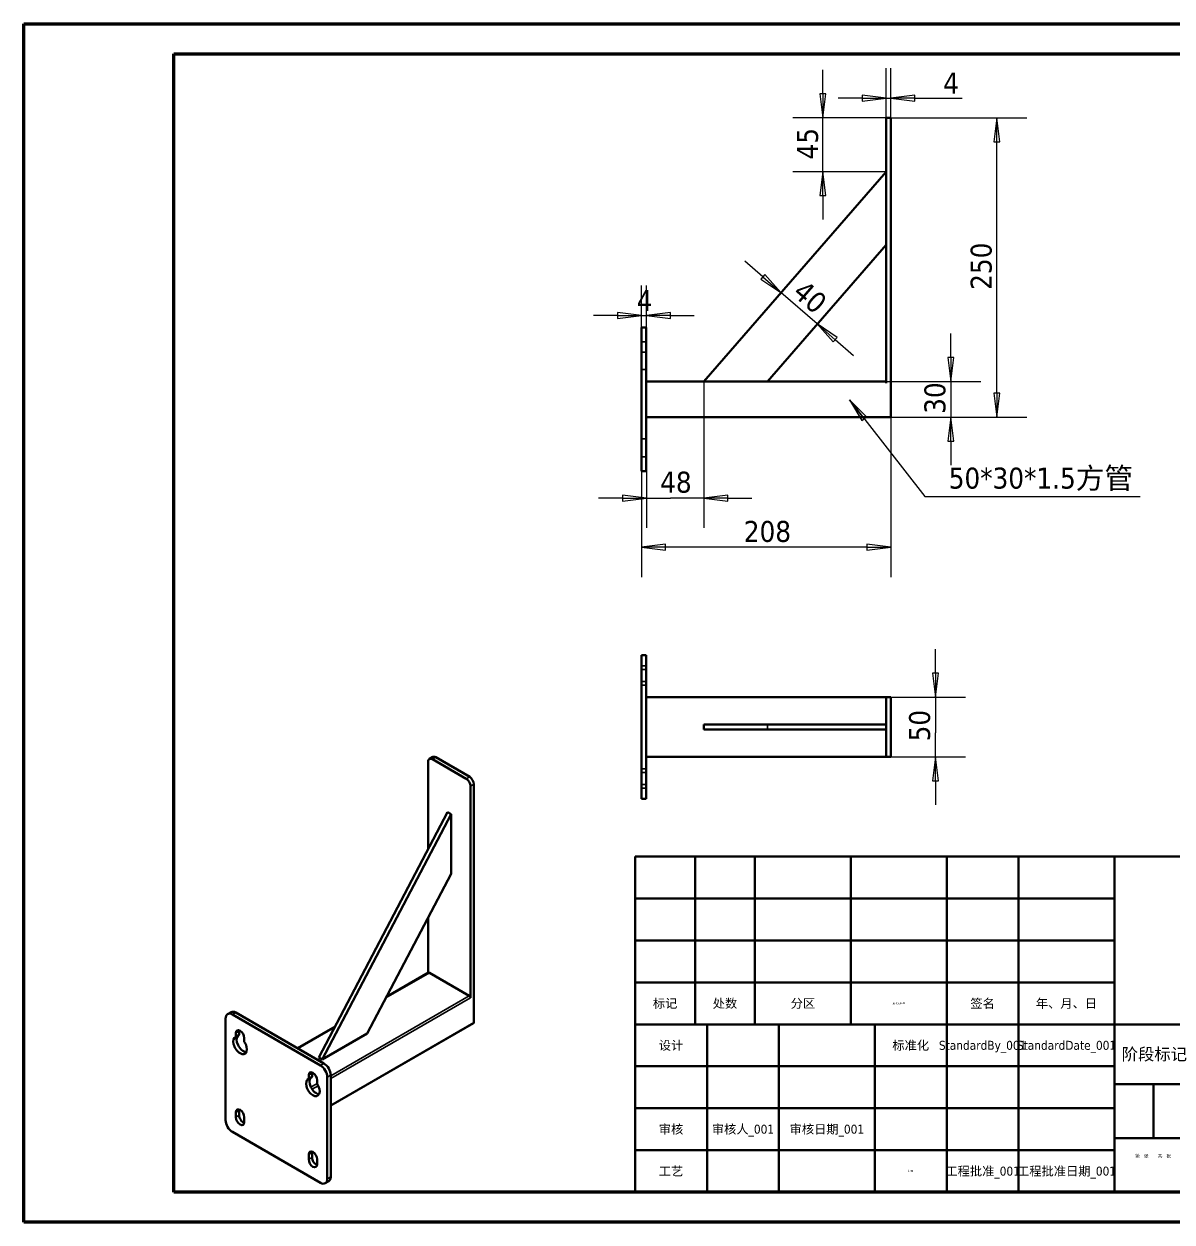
# Model space of a CAD drawing. Header units: millimetres. Extents: x 25 to 5905, y -378 to 2638.
# Drawn here: x 25 to 983, y 25 to 1025 of the extents above; entities that cross this region are included whole.
import ezdxf
from ezdxf.enums import TextEntityAlignment as Align

# ---------------------------------------------------------------- set-up
doc = ezdxf.new("R2010")
doc.units = ezdxf.units.MM
doc.header["$LTSCALE"] = 5
doc.linetypes.add('DASHED', pattern=[0.2067, 0.1654, -0.0413])
for name, color, linetype, lineweight in [('可见 (ISO)', 7, 'Continuous', 50), ('可见窄的 (ISO)', 7, 'Continuous', 35), ('图框 (ISO)', 7, 'Continuous', 70), ('尺寸 (ISO)', 7, 'Continuous', 25), ('标题 (ISO)', 7, 'Continuous', 50), ('符号 (ISO)', 7, 'Continuous', 25), ('隐藏 (ISO)', 7, 'DASHED', 35)]:
    doc.layers.add(name, color=color, linetype=linetype, lineweight=lineweight)
doc.styles.add('文本样式13', font='tahoma.ttf')
doc.styles.add('文本样式14', font='tahoma.ttf')
doc.styles.add('注释文本 (ISO)', font='tahoma.ttf')
doc.dimstyles.new('默认 (GB)', dxfattribs={"dimscale": 5, "dimtxt": 3.5, "dimasz": 4, "dimexe": 5, "dimexo": 0, "dimgap": 0.75, "dimtad": 1, "dimtoh": 1, "dimrnd": 1e-08, "dimdsep": 46, "dimtxsty": '注释文本 (ISO)', "dimblk": 'Filled-1', "dimcen": 0.09, "dimdle": 10, "dimclrd": 256, "dimclre": 256, "dimclrt": 256, "dimaunit": 1, "dimadec": 3, "dimazin": 2, "dimtfac": 1, "dimtmove": 0, "dimatfit": 3, "dimldrblk": 'Filled-1', "dimfxl": 0, "dimtolj": 1, "dimtzin": 0, "dimlwd": -1, "dimlwe": -1, "dimarcsym": 0})
doc.dimstyles.new('默认 - 类型 1 (GB)$7', dxfattribs={"dimscale": 5, "dimtxt": 3.5, "dimasz": 4, "dimexe": 5, "dimexo": 0, "dimgap": 0.75, "dimtad": 1, "dimrnd": 1e-08, "dimdsep": 46, "dimtxsty": '注释文本 (ISO)', "dimblk": 'Filled-1', "dimcen": 0.09, "dimdle": 10, "dimclrd": 256, "dimclre": 256, "dimclrt": 256, "dimaunit": 1, "dimadec": 3, "dimazin": 2, "dimtfac": 1, "dimtmove": 0, "dimatfit": 3, "dimldrblk": 'Filled-1', "dimfxl": 0, "dimtolj": 1, "dimtzin": 0, "dimlwd": -1, "dimlwe": -1, "dimarcsym": 0})

# ---------------------------------------------------------------- blocks, each defined once
blk = doc.blocks.new('图框 1')
at = {"layer": '图框 (ISO)'}
for p, q in [((5, 205), (292, 205)), ((5, 5), (5, 205)), ((292, 205), (292, 5)), ((30, 200), (287, 200)), ((30, 10), (30, 200)), ((287, 200), (287, 10)), ((287, 10), (30, 10)), ((292, 5), (5, 5))]:
    blk.add_line(p, q, dxfattribs=at)
blk = doc.blocks.new('Filled-1')
at = {"color": 0}
for p, q in [((0, 0), (-1, 0.125)), ((-1, 0.125), (-1, -0.125)), ((-1, 0), (0, 0)), ((-1, -0.125), (0, 0))]:
    blk.add_line(p, q, dxfattribs=at)
at = {"color": 0, "flags": 128}
blk.add_lwpolyline([(-1, -0.125), (0, 0), (-1, 0.125), (-1, -0.125)], dxfattribs=at)
at = {"color": 0}
blk.add_solid([(-1, -0.125), (0, 0), (-1, 0.125), (-1, -0.125)], dxfattribs=at)
blk = doc.blocks.new('*D6')
at = {"layer": 'Defpoints', "color": 0}
for p in [(748.4, 963.1), (744.4, 946.7), (748.4, 946.7)]:
    blk.add_point(p, dxfattribs=at)
at = {"layer": '尺寸 (ISO)'}
for p, q in [((744.4, 946.7), (744.4, 988.1)), ((748.4, 946.7), (748.4, 988.1)), ((724.4, 963.1), (704.4, 963.1)), ((744.4, 963.1), (748.4, 963.1)), ((768.4, 963.1), (807.9, 963.1))]:
    blk.add_line(p, q, dxfattribs=at)
at = {"layer": '尺寸 (ISO)', "linetype": 'ByBlock', "xscale": 20, "yscale": 20, "zscale": 20}
blk.add_blockref('Filled-1', (744.4, 963.1), dxfattribs=at)
at = {"layer": '尺寸 (ISO)', "linetype": 'ByBlock', "xscale": 20, "yscale": 20, "zscale": 20, "rotation": 180}
blk.add_blockref('Filled-1', (748.4, 963.1), dxfattribs=at)
at = {"layer": '尺寸 (ISO)', "insert": (792.1, 984.4), "char_height": 17.5, "attachment_point": 1, "style": '注释文本 (ISO)'}
blk.add_mtext('\\A1;4', dxfattribs=at)
blk = doc.blocks.new('*D7')
at = {"layer": 'Defpoints', "color": 0, "transparency": 16777216}
for p in [(544.4, 781.7), (540.4, 771.7), (544.4, 771.7)]:
    blk.add_point(p, dxfattribs=at)
at = {"layer": '尺寸 (ISO)', "transparency": 16777216}
for p, q in [((540.4, 771.7), (540.4, 806.7)), ((544.4, 771.7), (544.4, 806.7)), ((520.4, 781.7), (500.4, 781.7)), ((540.4, 781.7), (544.4, 781.7)), ((564.4, 781.7), (584.4, 781.7))]:
    blk.add_line(p, q, dxfattribs=at)
at = {"layer": '尺寸 (ISO)', "transparency": 16777216, "xscale": 20, "yscale": 20, "zscale": 20}
blk.add_blockref('Filled-1', (540.4, 781.7), dxfattribs=at)
at = {"layer": '尺寸 (ISO)', "transparency": 16777216, "xscale": 20, "yscale": 20, "zscale": 20, "rotation": 180}
blk.add_blockref('Filled-1', (544.4, 781.7), dxfattribs=at)
at = {"layer": '尺寸 (ISO)', "transparency": 16777216, "insert": (536.3, 802.9), "char_height": 17.5, "attachment_point": 1, "style": '注释文本 (ISO)'}
blk.add_mtext('\\A1;4', dxfattribs=at)
blk = doc.blocks.new('*D8')
at = {"layer": 'Defpoints', "color": 0, "transparency": 16777216}
for p in [(744.4, 726.7), (748.4, 696.7), (798.4, 696.7)]:
    blk.add_point(p, dxfattribs=at)
at = {"layer": '尺寸 (ISO)', "transparency": 16777216}
for p, q in [((798.4, 746.7), (798.4, 766.7)), ((744.4, 726.7), (823.4, 726.7)), ((798.4, 726.7), (798.4, 696.7)), ((748.4, 696.7), (823.4, 696.7)), ((798.4, 676.7), (798.4, 656.7))]:
    blk.add_line(p, q, dxfattribs=at)
at = {"layer": '尺寸 (ISO)', "transparency": 16777216, "xscale": 20, "yscale": 20, "zscale": 20}
for p, rotation in [((798.4, 726.7), 270), ((798.4, 696.7), 90)]:
    blk.add_blockref('Filled-1', p, dxfattribs=dict(at, rotation=rotation))
at = {"layer": '尺寸 (ISO)', "transparency": 16777216, "insert": (776.4, 699.6), "char_height": 17.5, "attachment_point": 1, "rotation": 90, "style": '注释文本 (ISO)'}
blk.add_mtext('\\A1;30', dxfattribs=at)
blk = doc.blocks.new('*D9')
at = {"layer": 'Defpoints', "color": 0, "transparency": 16777216}
for p in [(656.7, 800.8), (656.7, 800.8), (686.9, 774.6)]:
    blk.add_point(p, dxfattribs=at)
at = {"layer": '尺寸 (ISO)', "transparency": 16777216}
for p, q in [((641.6, 813.9), (626.5, 827)), ((686.9, 774.6), (656.7, 800.8)), ((702, 761.5), (717.1, 748.3))]:
    blk.add_line(p, q, dxfattribs=at)
at = {"layer": '尺寸 (ISO)', "transparency": 16777216, "xscale": 20, "yscale": 20, "zscale": 20}
for p, rotation in [((656.7, 800.8), 319.0233523190333), ((686.9, 774.6), 139.0233523190333)]:
    blk.add_blockref('Filled-1', p, dxfattribs=dict(at, rotation=rotation))
at = {"layer": '尺寸 (ISO)', "transparency": 16777216, "insert": (676.9, 812.4), "char_height": 17.5, "attachment_point": 1, "rotation": 319.0234, "style": '注释文本 (ISO)'}
blk.add_mtext('\\A1;40', dxfattribs=at)
blk = doc.blocks.new('*D10')
at = {"layer": 'Defpoints', "color": 0, "transparency": 16777216}
for p in [(544.4, 726.7), (592.4, 726.7), (544.4, 629.3)]:
    blk.add_point(p, dxfattribs=at)
at = {"layer": '尺寸 (ISO)', "transparency": 16777216}
for p, q in [((544.4, 726.7), (544.4, 604.3)), ((592.4, 726.7), (592.4, 604.3)), ((524.4, 629.3), (504.4, 629.3)), ((544.4, 629.3), (564.4, 629.3)), ((572.4, 629.3), (564.4, 629.3)), ((592.4, 629.3), (572.4, 629.3)), ((612.4, 629.3), (632.4, 629.3))]:
    blk.add_line(p, q, dxfattribs=at)
at = {"layer": '尺寸 (ISO)', "transparency": 16777216, "xscale": 20, "yscale": 20, "zscale": 20}
blk.add_blockref('Filled-1', (544.4, 629.3), dxfattribs=at)
at = {"layer": '尺寸 (ISO)', "transparency": 16777216, "xscale": 20, "yscale": 20, "zscale": 20, "rotation": 180}
blk.add_blockref('Filled-1', (592.4, 629.3), dxfattribs=at)
at = {"layer": '尺寸 (ISO)', "transparency": 16777216, "insert": (555.9, 651.3), "char_height": 17.5, "attachment_point": 1, "style": '注释文本 (ISO)'}
blk.add_mtext('\\A1;48', dxfattribs=at)
blk = doc.blocks.new('*D11')
at = {"layer": 'Defpoints', "color": 0, "transparency": 16777216}
for p in [(691.7, 946.7), (744.4, 946.7), (744.4, 901.7)]:
    blk.add_point(p, dxfattribs=at)
at = {"layer": '尺寸 (ISO)', "transparency": 16777216}
for p, q in [((691.7, 966.7), (691.7, 986.7)), ((744.4, 946.7), (666.7, 946.7)), ((691.7, 901.7), (691.7, 946.7)), ((744.4, 901.7), (666.7, 901.7)), ((691.7, 881.7), (691.7, 861.7))]:
    blk.add_line(p, q, dxfattribs=at)
at = {"layer": '尺寸 (ISO)', "transparency": 16777216, "xscale": 20, "yscale": 20, "zscale": 20}
for p, rotation in [((691.7, 946.7), 270), ((691.7, 901.7), 90)]:
    blk.add_blockref('Filled-1', p, dxfattribs=dict(at, rotation=rotation))
at = {"layer": '尺寸 (ISO)', "transparency": 16777216, "insert": (670.1, 911.9), "char_height": 17.5, "attachment_point": 1, "rotation": 90, "style": '注释文本 (ISO)'}
blk.add_mtext('\\A1;45', dxfattribs=at)
blk = doc.blocks.new('*D12')
at = {"layer": 'Defpoints', "color": 0, "transparency": 16777216}
for p in [(748.4, 698.2), (540.4, 651.7), (540.4, 588.2)]:
    blk.add_point(p, dxfattribs=at)
at = {"layer": '尺寸 (ISO)', "transparency": 16777216}
for p, q in [((748.4, 698.2), (748.4, 563.2)), ((540.4, 651.7), (540.4, 563.2)), ((728.4, 588.2), (560.4, 588.2))]:
    blk.add_line(p, q, dxfattribs=at)
at = {"layer": '尺寸 (ISO)', "transparency": 16777216, "xscale": 20, "yscale": 20, "zscale": 20, "rotation": 180}
blk.add_blockref('Filled-1', (540.4, 588.2), dxfattribs=at)
at = {"layer": '尺寸 (ISO)', "transparency": 16777216, "xscale": 20, "yscale": 20, "zscale": 20}
blk.add_blockref('Filled-1', (748.4, 588.2), dxfattribs=at)
at = {"layer": '尺寸 (ISO)', "transparency": 16777216, "insert": (625.7, 610.2), "char_height": 17.5, "attachment_point": 1, "style": '注释文本 (ISO)'}
blk.add_mtext('\\A1;208', dxfattribs=at)
blk = doc.blocks.new('*D13')
at = {"layer": 'Defpoints', "color": 0, "transparency": 16777216}
for p in [(748.4, 946.7), (836.9, 946.7), (748.4, 696.7)]:
    blk.add_point(p, dxfattribs=at)
at = {"layer": '尺寸 (ISO)', "transparency": 16777216}
for p, q in [((748.4, 946.7), (861.9, 946.7)), ((836.9, 716.7), (836.9, 926.7)), ((748.4, 696.7), (861.9, 696.7))]:
    blk.add_line(p, q, dxfattribs=at)
at = {"layer": '尺寸 (ISO)', "transparency": 16777216, "xscale": 20, "yscale": 20, "zscale": 20}
for p, rotation in [((836.9, 946.7), 90), ((836.9, 696.7), 270)]:
    blk.add_blockref('Filled-1', p, dxfattribs=dict(at, rotation=rotation))
at = {"layer": '尺寸 (ISO)', "transparency": 16777216, "insert": (815, 803.1), "char_height": 17.5, "attachment_point": 1, "rotation": 90, "style": '注释文本 (ISO)'}
blk.add_mtext('\\A1;250', dxfattribs=at)
blk = doc.blocks.new('*D27')
at = {"layer": 'Defpoints', "color": 0, "transparency": 16777216}
for p in [(744.4, 463.2), (744.4, 413.2), (785.6, 413.2)]:
    blk.add_point(p, dxfattribs=at)
at = {"layer": '尺寸 (ISO)', "transparency": 16777216}
for p, q in [((785.6, 483.2), (785.6, 503.2)), ((744.4, 463.2), (810.6, 463.2)), ((785.6, 463.2), (785.6, 443.2)), ((785.6, 443.2), (785.6, 433.2)), ((785.6, 413.2), (785.6, 433.2)), ((744.4, 413.2), (810.6, 413.2)), ((785.6, 393.2), (785.6, 373.2))]:
    blk.add_line(p, q, dxfattribs=at)
at = {"layer": '尺寸 (ISO)', "transparency": 16777216, "xscale": 20, "yscale": 20, "zscale": 20}
for p, rotation in [((785.6, 463.2), 270), ((785.6, 413.2), 90)]:
    blk.add_blockref('Filled-1', p, dxfattribs=dict(at, rotation=rotation))
at = {"layer": '尺寸 (ISO)', "transparency": 16777216, "insert": (763.6, 426.2), "char_height": 17.5, "attachment_point": 1, "rotation": 90, "style": '注释文本 (ISO)'}
blk.add_mtext('\\A1;50', dxfattribs=at)

msp = doc.modelspace()

# ---------------------------------------------------------------- linework, layer by layer
at = {"layer": '可见 (ISO)'}
for p, q in [((748.3535, 946.687), (744.3535, 946.687)), ((744.3535, 941.687), (744.3535, 946.687)), ((744.3535, 941.687), (744.3535, 725.187)), ((748.3535, 946.687), (748.3535, 941.687)), ((748.3535, 941.687), (748.3535, 698.187)), ((744.3535, 901.687), (592.3535, 726.687)), ((645.3353, 726.687), (744.3535, 840.6882)), ((540.3535, 763.687), (540.3535, 771.687)), ((540.3535, 771.687), (544.3535, 771.687)), ((544.3535, 763.687), (544.3535, 771.687)), ((540.3535, 763.687), (540.3535, 659.687)), ((544.3535, 763.687), (544.3535, 659.687)), ((744.3535, 726.687), (544.3535, 726.687)), ((544.3535, 696.687), (748.3535, 696.687)), ((748.3535, 698.187), (748.3535, 696.687)), ((540.3535, 651.687), (540.3535, 659.687)), ((540.3535, 651.687), (544.3535, 651.687)), ((544.3535, 651.687), (544.3535, 659.687)), ((540.3535, 490.1553), (540.3535, 498.1553)), ((540.3535, 498.1553), (544.3535, 498.1553)), ((540.3535, 490.1553), (540.3535, 386.1553)), ((544.3535, 490.1553), (544.3535, 498.1553)), ((544.3535, 490.1553), (544.3535, 386.1553)), ((744.3535, 463.1553), (544.3535, 463.1553)), ((748.3535, 463.1553), (744.3535, 463.1553)), ((744.3535, 458.1553), (744.3535, 463.1553)), ((748.3535, 463.1553), (748.3535, 458.1553)), ((744.3535, 458.1553), (744.3535, 418.1553)), ((748.3535, 458.1553), (748.3535, 418.1553)), ((592.3535, 436.1553), (592.3535, 440.1553)), ((592.3535, 440.1553), (744.3535, 440.1553)), ((744.3535, 436.1553), (592.3535, 436.1553)), ((363.3183, 411.5331), (366.1467, 413.1661)), ((365.8183, 411.2854), (394.1026, 394.9555)), ((368.6467, 412.9184), (396.931, 396.5885)), ((544.3535, 413.1553), (744.3535, 413.1553)), ((744.3535, 413.1553), (744.3535, 418.1553)), ((744.3535, 413.1553), (748.3535, 413.1553)), ((748.3535, 418.1553), (748.3535, 413.1553)), ((362.2828, 336.1839), (362.2828, 409.2442)), ((400.4665, 390.4648), (400.4665, 191.6478)), ((397.6381, 388.8318), (397.6381, 212.0603)), ((540.3535, 378.1553), (540.3535, 386.1553)), ((544.3535, 378.1553), (544.3535, 386.1553)), ((540.3535, 378.1553), (544.3535, 378.1553)), ((271.066, 162.254), (378.5462, 367.1946)), ((381.3746, 365.5616), (273.8944, 160.621)), ((378.5462, 367.1946), (381.3746, 365.5616)), ((381.3746, 365.5616), (381.3746, 315.7564)), ((311.3582, 182.2507), (381.3746, 315.7564)), ((362.2828, 232.98), (362.2828, 279.3524)), ((327.4012, 212.8411), (362.5934, 233.1593)), ((363.3434, 233.0851), (396.5774, 213.8974)), ((194.9411, 198.5761), (197.7695, 200.209)), ((193.2842, 109.9982), (193.2842, 194.9138)), ((198.9411, 198.1798), (272.4802, 155.722)), ((201.7695, 199.8128), (275.3086, 157.355)), ((280.9655, 122.1466), (400.1559, 190.9612)), ((201.7695, 179.6004), (201.7695, 182.6664)), ((201.7695, 179.6004), (204.5979, 181.2334)), ((204.5979, 184.2994), (204.5979, 181.2334)), ((253.3025, 170.0602), (284.6523, 188.16)), ((311.3582, 182.2507), (273.8944, 160.621)), ((208.8406, 178.5839), (208.8406, 175.518)), ((273.8944, 160.621), (271.066, 162.254)), ((262.5807, 144.4911), (262.5807, 147.557)), ((262.5807, 144.4911), (265.4091, 146.1241)), ((265.4091, 149.19), (265.4091, 146.1241)), ((269.6518, 143.4746), (269.6518, 140.4086)), ((278.137, 145.924), (278.137, 61.0084)), ((280.9655, 147.557), (280.9655, 62.6414)), ((201.7695, 112.4477), (201.7695, 116.5302)), ((204.5979, 118.1632), (204.5979, 114.0807)), ((208.8406, 112.4477), (208.8406, 108.3652)), ((272.4802, 57.7424), (198.9411, 100.2002)), ((262.5807, 77.3383), (262.5807, 81.4208)), ((265.4091, 83.0538), (265.4091, 78.9713)), ((269.6518, 77.3383), (269.6518, 73.2558)), ((276.4802, 57.3462), (279.3086, 58.9792))]:
    msp.add_line(p, q, dxfattribs=at)
for centre, major_axis, start_param, end_param in [((365.8183, 407.2029), (-2.5, 4.3301), 5.49778714, 7.06858347), ((368.6467, 408.8359), (-2.5, 4.3301), 5.49778714, 6.28318531), ((394.1026, 390.873), (2.5, -4.3301), 0.78539816, 2.35619449), ((396.931, 392.506), (-2.5, 4.3301), 3.92699082, 5.49778714), ((363.3434, 231.8603), (-0.75, 1.299), 5.49778714, 6.28318531), ((396.5774, 212.6726), (0.75, -1.299), 0.78539816, 2.35619449), ((201.7695, 193.2808), (-4, 6.9282), 5.49778714, 6.28318531), ((198.9411, 191.6478), (-4, 6.9282), 5.49778714, 7.06858347), ((399.4059, 192.2602), (0.75, -1.299), 0, 0.78539816), ((205.305, 180.6251), (-2.5, 4.3301), 3.92699082, 7.06858347), ((208.1335, 174.0932), (-4, 6.9282), 0.11026663, 2.78022553), ((208.1335, 182.2581), (2.5, -4.3301), 3.74285687, 3.92699082), ((205.305, 172.4602), (4, -6.9282), 3.03132602, 7.96424826), ((266.1162, 145.5158), (-2.5, 4.3301), 3.92699082, 7.06858347), ((272.4802, 149.19), (4, -6.9282), 0.78539816, 2.35619449), ((275.3086, 150.823), (4, -6.9282), 0.78539816, 2.35619449), ((266.1162, 137.3508), (4, -6.9282), 3.03132602, 7.96424826), ((268.9447, 138.9838), (-4, 6.9282), 0.11026663, 2.78022553), ((268.9447, 147.1488), (2.5, -4.3301), 3.74285687, 3.92699082), ((205.305, 114.4889), (-2.5, 4.3301), 3.92699082, 7.06858347), ((205.305, 110.4064), (2.5, -4.3301), 3.92699082, 7.06858347), ((208.1335, 116.1219), (2.5, -4.3301), 3.74285687, 3.92699082), ((208.1335, 112.0394), (2.5, -4.3301), 3.92699082, 5.68192109), ((198.9411, 106.7322), (-4, 6.9282), 0.78539816, 2.35619449), ((266.1162, 79.3796), (-2.5, 4.3301), 3.92699082, 7.06858347), ((268.9447, 81.0126), (2.5, -4.3301), 3.74285687, 3.92699082), ((266.1162, 75.2971), (2.5, -4.3301), 3.92699082, 7.06858347), ((268.9447, 76.9301), (2.5, -4.3301), 3.92699082, 5.68192109), ((272.4802, 64.2744), (4, -6.9282), 5.49778714, 7.06858347), ((275.3086, 65.9074), (4, -6.9282), 0, 0.78539816)]:
    msp.add_ellipse(centre, major_axis=major_axis, ratio=0.57735027, start_param=start_param, end_param=end_param, dxfattribs=at)
at = {"layer": '可见窄的 (ISO)'}
for p, q in [((365.8183, 411.2854), (368.6467, 412.9184)), ((396.931, 396.5885), (394.1026, 394.9555)), ((397.6381, 388.8318), (400.4665, 390.4648)), ((327.0196, 212.1135), (363.3434, 233.0851)), ((396.5774, 213.8974), (280.9655, 147.1488)), ((280.9655, 144.6993), (397.6381, 212.0603)), ((198.9411, 198.1798), (201.7695, 199.8128)), ((400.4665, 191.6478), (280.9655, 122.6539)), ((201.7695, 182.6664), (204.5979, 184.2994)), ((253.7419, 169.8066), (284.2707, 187.4324)), ((272.4802, 155.722), (275.3086, 157.355)), ((262.5807, 147.557), (265.4091, 149.19)), ((269.6518, 140.6168), (264.4496, 137.6134)), ((278.137, 145.924), (280.9655, 147.557)), ((265.5103, 135.7762), (270.6112, 138.7213)), ((201.7695, 116.5302), (204.5979, 118.1632)), ((201.7695, 112.4477), (204.5979, 114.0807)), ((262.5807, 81.4208), (265.4091, 83.0538)), ((262.5807, 77.3383), (265.4091, 78.9713)), ((278.137, 61.0084), (280.9655, 62.6414))]:
    msp.add_line(p, q, dxfattribs=at)
at = {"layer": '标题 (ISO)'}
for p, q in [((535, 330), (1435, 330)), ((535, 50), (535, 330)), ((585, 190), (585, 330)), ((635, 190), (635, 330)), ((715, 190), (715, 330)), ((795, 190), (795, 330)), ((855, 190), (855, 330)), ((935, 330), (935, 50)), ((535, 295), (935, 295)), ((535, 260), (935, 260)), ((535, 225), (935, 225)), ((535, 190), (935, 190)), ((595, 50), (595, 190)), ((655, 50), (655, 190)), ((735, 50), (735, 190)), ((795, 50), (795, 190)), ((855, 50), (855, 190)), ((935, 190), (1185, 190)), ((535, 155), (935, 155)), ((1185, 140), (935, 140)), ((967.5, 140), (967.5, 95)), ((535, 120), (935, 120)), ((935, 95), (1185, 95)), ((535, 85), (935, 85)), ((1435, 50), (535, 50))]:
    msp.add_line(p, q, dxfattribs=at)
at = {"layer": '隐藏 (ISO)', "ltscale": 1.523657}
for p, q in [((540.3535, 759.687), (544.3535, 759.687)), ((540.3535, 750.932), (544.3535, 750.932)), ((540.3535, 736.687), (544.3535, 736.687)), ((540.3535, 678.687), (544.3535, 678.687)), ((540.3535, 663.687), (544.3535, 663.687)), ((540.3535, 489.1553), (544.3535, 489.1553)), ((540.3535, 486.1553), (544.3535, 486.1553)), ((540.3535, 476.1553), (544.3535, 476.1553)), ((540.3535, 473.1553), (544.3535, 473.1553)), ((645.3353, 440.1553), (645.3353, 436.1553)), ((540.3535, 403.1553), (544.3535, 403.1553)), ((540.3535, 400.1553), (544.3535, 400.1553)), ((540.3535, 390.1553), (544.3535, 390.1553)), ((540.3535, 387.1553), (544.3535, 387.1553))]:
    msp.add_line(p, q, dxfattribs=at)

# ---------------------------------------------------------------- block references
at = {"xscale": 5, "yscale": 5, "zscale": 5}
msp.add_blockref('图框 1', (0, 0), dxfattribs=at)

# ---------------------------------------------------------------- texts
at = {"layer": '标题 (ISO)'}
for s, height, style, p in [('标记', 7.5, '文本样式13', (560, 207.5)), ('处数', 7.5, '文本样式13', (610, 207.5)), ('分区', 7.5, '文本样式13', (675, 207.5)), ('签名', 7.5, '文本样式13', (824.9663, 207.4803)), ('年、月、日', 7.5, '文本样式13', (895, 207.5)), ('设计', 7.5, '文本样式13', (565, 172.5)), ('标准化', 7.5, '文本样式13', (764.9663, 172.4803)), ('阶段标记', 10, '文本样式14', (968.2748, 165.075)), ('审核', 7.5, '文本样式13', (565, 102.5)), ('工艺', 7.5, '文本样式13', (565, 67.5))]:
    msp.add_text(s, height=height, dxfattribs=dict(at, style=style)).set_placement(p, align=Align.MIDDLE_CENTER)
at = {"layer": '标题 (ISO)', "style": '注释文本 (ISO)'}
for s, insert, char_height, attachment_point in [('\\fTahoma|b0|i0;\\H1.5000;更改文件号', (755, 207.5), 7.5, 5), ('\\fTahoma|b0|i0;\\H2.8000;第   张       共   张', (952.2639, 81.4623), 14, 1), ('\\fTahoma|b0|i0;\\H1.5000;批准', (765, 67.5), 7.5, 5)]:
    msp.add_mtext(s, dxfattribs=dict(at, insert=insert, char_height=char_height, attachment_point=attachment_point))
at = {"layer": '标题 (ISO)', "style": '文本样式13'}
for tag, p in [('StandardBy_001', (825, 172.5)), ('StandardDate_001', (895, 172.5)), ('审核人_001', (625, 102.5)), ('审核日期_001', (695, 102.5)), ('工程批准_001', (825, 67.5)), ('工程批准日期_001', (895, 67.5))]:
    msp.add_attdef(tag, text='', height=7.5, dxfattribs=at).set_placement(p, align=Align.MIDDLE_CENTER)
at = {"layer": '符号 (ISO)', "insert": (796.6948, 654.6819), "char_height": 17.5, "width": 160.478127, "attachment_point": 1, "style": '注释文本 (ISO)'}
msp.add_mtext('\\fTahoma|b0|i0;50*30*1.5方管', dxfattribs=at)

# ---------------------------------------------------------------- dimensions: what is measured, and where the dimension line sits
at = {"layer": '尺寸 (ISO)'}
for base, p1, p2, angle, override, picture, middle in [((691.6721, 946.687), (744.3535, 901.687), (744.3535, 946.687), 90, {"dimgap": 0.75, "dimtoh": 0, "dimdec": 2, "dimtol": 0, "dimlim": 0, "dimtp": 0, "dimtm": 0, "dimtdec": 2, "dimtofl": 1, "dimatfit": 1}, '*D11', (691.6721, 924.187)), ((748.3535, 963.1428), (744.3535, 946.687), (748.3535, 946.687), 180, {"dimgap": 0.75, "dimtoh": 0, "dimdec": 2, "dimtol": 0, "dimlim": 0, "dimtp": 0, "dimtm": 0, "dimtdec": 2, "dimtofl": 1, "dimatfit": 1}, '*D6', (798.1386, 963.1428)), ((836.9402, 946.687), (748.3535, 696.687), (748.3535, 946.687), 90, {"dimgap": 0.75, "dimtoh": 0, "dimdec": 2, "dimtol": 0, "dimlim": 0, "dimtp": 0, "dimtm": 0, "dimtdec": 2, "dimtofl": 0, "dimatfit": 1}, '*D13', (836.9402, 821.687)), ((656.7224, 800.7959), (686.9215, 774.5658), (656.7224, 800.7959), 319.0233523, {"dimgap": 0.75, "dimtoh": 0, "dimdec": 2, "dimse1": 1, "dimse2": 1, "dimtol": 0, "dimlim": 0, "dimtp": 0, "dimtm": 0, "dimtdec": 2, "dimtofl": 1, "dimatfit": 1}, '*D9', (671.8219, 787.6808)), ((544.3535, 781.6779), (540.3535, 771.687), (544.3535, 771.687), 180, {"dimgap": 0.75, "dimtoh": 0, "dimdec": 2, "dimtol": 0, "dimlim": 0, "dimtp": 0, "dimtm": 0, "dimtdec": 2, "dimtofl": 1, "dimatfit": 1}, '*D7', (542.3535, 781.6779)), ((798.3535, 696.687), (744.3535, 726.687), (748.3535, 696.687), 90, {"dimgap": 0.75, "dimtoh": 0, "dimdec": 2, "dimtol": 0, "dimlim": 0, "dimtp": 0, "dimtm": 0, "dimtdec": 2, "dimtofl": 1, "dimatfit": 1}, '*D8', (798.3535, 711.687)), ((544.3535, 629.2682), (592.3535, 726.687), (544.3535, 726.687), 180, {"dimgap": 0.75, "dimtoh": 0, "dimdec": 2, "dimtol": 0, "dimlim": 0, "dimtp": 0, "dimtm": 0, "dimtdec": 2, "dimtofl": 0}, '*D10', (568.3535, 629.2682)), ((540.3535, 588.187), (748.3535, 698.187), (540.3535, 651.687), 180, {"dimgap": 0.75, "dimtoh": 0, "dimdec": 2, "dimtol": 0, "dimlim": 0, "dimtp": 0, "dimtm": 0, "dimtdec": 2, "dimtofl": 0, "dimatfit": 1}, '*D12', (644.3535, 588.187)), ((785.5764, 413.1553), (744.3535, 463.1553), (744.3535, 413.1553), 90, {"dimgap": 0.75, "dimtoh": 0, "dimdec": 2, "dimtol": 0, "dimlim": 0, "dimtp": 0, "dimtm": 0, "dimtdec": 2, "dimtofl": 0}, '*D27', (785.5764, 438.1553))]:
    dim = msp.add_linear_dim(base=base, p1=p1, p2=p2, angle=angle, dimstyle='默认 (GB)', override=override, dxfattribs=at)
    dim.commit()
    dim.dimension.update_dxf_attribs({"geometry": picture, "text_midpoint": middle, "dimtype": 160})

# ---------------------------------------------------------------- leaders
at = {"layer": '符号 (ISO)', "annotation_type": 0, "has_hookline": 1, "hookline_direction": 0, "text_width": 159.6341}
msp.add_leader([(713.9659, 711.2167), (776.6948, 630.4573), (796.6948, 630.4573)], dimstyle='默认 - 类型 1 (GB)$7', override={"dimgap": 0, "dimtad": 1}, dxfattribs=at)

doc.saveas('drawing.dxf')
